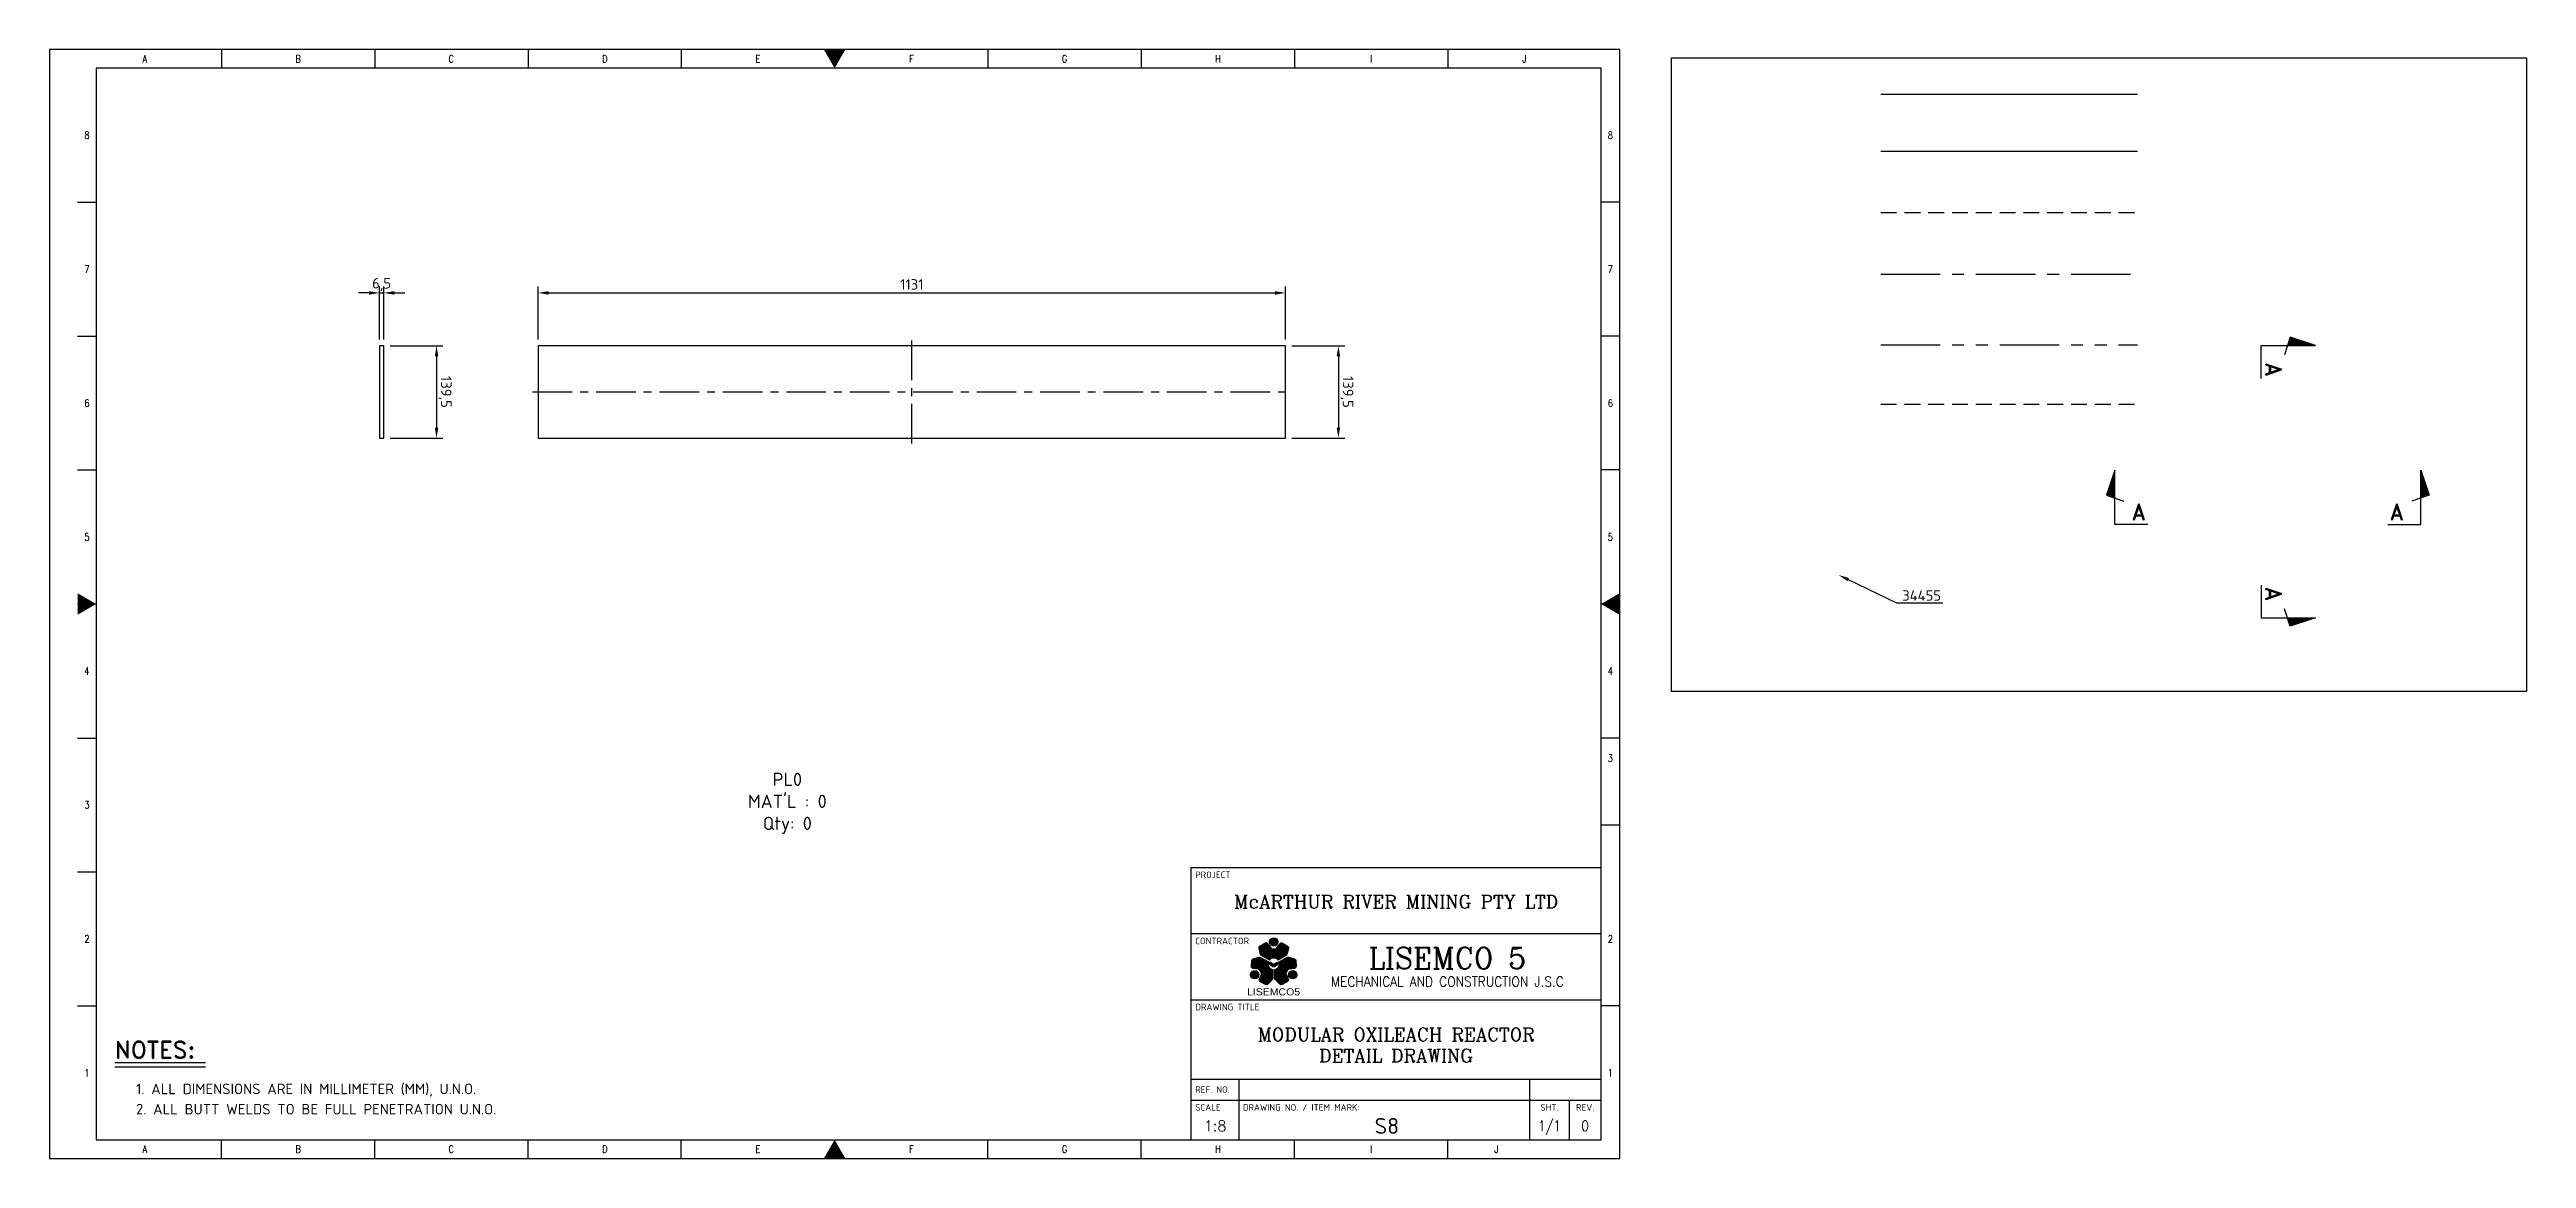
# Model space of a CAD drawing. Header units: millimetres. Extents: x 0 to 3748, y 0 to 1678.
import ezdxf
from ezdxf import colors
from ezdxf.entities.mleader import LeaderData, LeaderLine
from ezdxf.enums import TextEntityAlignment as Align
from ezdxf.math import Vec2, Vec3

# ---------------------------------------------------------------- set-up
doc = ezdxf.new("R2010")
doc.units = ezdxf.units.MM
doc.header["$LTSCALE"] = 48
for name, pattern in [('CENTER', [2, 1.25, -0.25, 0.25, -0.25]), ('HIDDEN', [0.375, 0.25, -0.125]), ('PHANTOM', [2.5, 1.25, -0.25, 0.25, -0.25, 0.25, -0.25])]:
    doc.linetypes.add(name, pattern=pattern)
for name, color, linetype in [('1', 1, 'CENTER'), ('2', 2, 'HIDDEN'), ('3', 3, 'Continuous'), ('4', 4, 'Continuous'), ('6', 6, 'PHANTOM'), ('9', 9, 'Continuous'), ('M-Joint', 4, 'HIDDEN')]:
    doc.layers.add(name, color=color, linetype=linetype)
doc.styles.add('Arial Narrow', font='ARIALN.TTF')
doc.styles.add('ISOCP', font='isocpeur.ttf')
doc.styles.add('romanc', font='romanc.shx')
doc.styles.add('romand', font='romand.shx')
doc.styles.add('romans', font='romans.shx', dxfattribs={"width": 0.8})
doc.dimstyles.new('LT', dxfattribs={"dimscale": 8, "dimtxt": 2, "dimasz": 2, "dimexe": 1.2, "dimexo": 1.2, "dimgap": 0.6, "dimtad": 1, "dimdec": 1, "dimrnd": 0.5, "dimtxsty": 'ISOCP', "dimcen": 0, "dimclrt": 2, "dimazin": 2, "dimtfac": 1, "dimtdec": 1, "dimtix": 1, "dimtmove": 1, "dimatfit": 0})

# ---------------------------------------------------------------- blocks, each defined once
blk = doc.blocks.new('A$C0BBF6388')
at = {"layer": '3'}
blk.add_line((0, 0), (21.38, 0), dxfattribs=at)
at = {"layer": '4'}
blk.add_line((0, -1), (21.38, -1), dxfattribs=at)
at = {"layer": '2', "color": 2, "insert": (5, -5), "char_height": 2.5, "attachment_point": 1, "style": 'ISOCP'}
blk.add_mtext('\\pxsm1.15;1. ALL DIMENSIONS ARE IN MILLIMETER (MM), U.N.O.\\P2. ALL BUTT WELDS TO BE FULL PENETRATION U.N.O.', dxfattribs=at)
at = {"layer": '3', "style": 'romand'}
blk.add_text('NOTES:', height=4, dxfattribs=at).set_placement((0, 3), align=Align.MIDDLE_LEFT)
blk = doc.blocks.new('L5MC Logo')
at = {"layer": '3'}
h = blk.add_hatch(color=1, dxfattribs=at)
h.dxf.hatch_style = 1
h.paths.add_polyline_path([(10.5, 55.3, 1), (-10.5, 55.3, 1)])
h = blk.add_hatch(color=5, dxfattribs=at)
h.dxf.hatch_style = 1
h.paths.add_polyline_path([(-13.6, 5), (-33.3, 16.3, 0.198912), (-37.1, 16.8), (-52, 12.8, 0.329462), (-55.7, 8.2), (-56.3, -6.8, 0.392601), (-51.8, -11.9), (-38.7, -13.4, -0.238604), (-35, -15.8), (-31.2, -22.4, -0.238604), (-31, -26.9), (-36.2, -38.9, 0.392601), (-34, -45.3), (-20.8, -52.3, 0.329462), (-14.9, -51.5), (-4, -40.5, 0.198912), (-2.5, -37), (-2.5, -14.3, -0.467113)])
h = blk.add_hatch(color=5, dxfattribs=at)
h.dxf.hatch_style = 1
h.paths.add_polyline_path([(11.1, 9.3), (30.8, 20.7, 0.198912), (33.1, 23.7), (37.1, 38.6, 0.329462), (34.9, 44.2), (22.3, 52.1, 0.392601), (15.6, 50.8), (7.8, 40.2, -0.238604), (3.8, 38.2), (-3.8, 38.2, -0.238604), (-7.8, 40.2), (-15.6, 50.8, 0.392601), (-22.3, 52.1), (-34.9, 44.2, 0.329462), (-37.1, 38.6), (-33.1, 23.7, 0.198912), (-30.8, 20.7), (-11.1, 9.3, -0.467113)])
h = blk.add_hatch(color=1, dxfattribs=at)
h.dxf.hatch_style = 1
h.paths.add_polyline_path([(4.8, -5.2), (10.3, -1.1, 0.776948), (4.8, 2.2, -0.519028), (-3, -0.3), (-7.3, 2.9, 1), (-10.3, -1.1), (-4.8, -5.2, 0.334595)])
h = blk.add_hatch(color=5, dxfattribs=at)
h.dxf.hatch_style = 1
h.paths.add_polyline_path([(2.5, -14.3), (2.5, -37, 0.198912), (4, -40.5), (14.9, -51.5, 0.329462), (20.8, -52.3), (34, -45.3, 0.392601), (36.2, -38.9), (31, -26.9, -0.238604), (31.2, -22.4), (35, -15.8, -0.238604), (38.7, -13.4), (51.8, -11.9, 0.392601), (56.3, -6.8), (55.7, 8.2, 0.329462), (52, 12.8), (37.1, 16.8, 0.198912), (33.3, 16.3), (13.6, 5, -0.467113)])
h = blk.add_hatch(color=1, dxfattribs=at)
h.dxf.hatch_style = 1
h.paths.add_polyline_path([(-37.3, -27.6, 1), (-58.3, -27.6, 1)])
h = blk.add_hatch(color=1, dxfattribs=at)
h.dxf.hatch_style = 1
h.paths.add_polyline_path([(37.3, -27.6, 1), (58.3, -27.6, 1)])
at = {"layer": '3', "color": 5}
for points in [[(-31.2, -22.4), (-35, -15.8, 0.238604), (-38.7, -13.4), (-51.8, -11.9, -0.392601), (-56.3, -6.8), (-55.7, 8.2, -0.329462), (-52, 12.8), (-37.1, 16.8, -0.198912), (-33.3, 16.3), (-13.6, 5, 0.467113), (-2.5, -14.3), (-2.5, -37, -0.198912), (-4, -40.5), (-14.9, -51.5, -0.329462), (-20.8, -52.3), (-34, -45.3, -0.392601), (-36.2, -38.9), (-31, -26.9, 0.238604)], [(-3.8, 38.2), (3.8, 38.2, 0.238604), (7.8, 40.2), (15.6, 50.8, -0.392601), (22.3, 52.1), (34.9, 44.2, -0.329462), (37.1, 38.6), (33.1, 23.7, -0.198912), (30.8, 20.7), (11.1, 9.3, 0.467113), (-11.1, 9.3), (-30.8, 20.7, -0.198912), (-33.1, 23.7), (-37.1, 38.6, -0.329462), (-34.9, 44.2), (-22.3, 52.1, -0.392601), (-15.6, 50.8), (-7.8, 40.2, 0.238604)], [(35, -15.8), (31.2, -22.4, 0.238604), (31, -26.9), (36.2, -38.9, -0.392601), (34, -45.3), (20.8, -52.3, -0.329462), (14.9, -51.5), (4, -40.5, -0.198912), (2.5, -37), (2.5, -14.3, 0.467113), (13.6, 5), (33.3, 16.3, -0.198912), (37.1, 16.8), (52, 12.8, -0.329462), (55.7, 8.2), (56.3, -6.8, -0.392601), (51.8, -11.9), (38.7, -13.4, 0.238604)]]:
    blk.add_lwpolyline(points, format="xyb", close=True, dxfattribs=at)
at = {"layer": '3', "color": 1}
blk.add_lwpolyline([(-3, -0.3), (-7.3, 2.9, 1), (-10.3, -1.1), (-4.8, -5.2, 0.334595), (4.8, -5.2), (10.3, -1.1, 1), (7.3, 2.9), (3, -0.3, -0.334595)], format="xyb", close=True, dxfattribs=at)
for centre in [(0, 55.3), (-47.8, -27.6), (47.8, -27.6)]:
    blk.add_circle(centre, 10.5, dxfattribs=at)
at = {"layer": '1', "style": 'Arial Narrow', "width": 1.295911}
blk.add_text('LISEMCO5', height=17.86, dxfattribs=at).set_placement((-67.5, -79.6), (66.5, -79.6), align=Align.FIT)
blk = doc.blocks.new('KHUNG TEN')
at = {"layer": '3'}
blk.add_lwpolyline([(-816, 10), (-10, 10), (-10, 584), (-816, 584)], close=True, dxfattribs=at)
at = {"layer": '4'}
for p, q in [((-748.9, 594), (-748.9, 584)), ((-666.8, 594), (-666.8, 584)), ((-584.7, 594), (-584.7, 584)), ((-502.6, 594), (-502.6, 584)), ((-420.5, 594), (-420.5, 584)), ((-338.4, 594), (-338.4, 584)), ((-256.3, 594), (-256.3, 584)), ((-174.2, 594), (-174.2, 584)), ((-92.1, 594), (-92.1, 584)), ((-826, 512.2), (-816, 512.2)), ((0, 512.2), (-10, 512.2)), ((-826, 440.5), (-816, 440.5)), ((0, 440.5), (-10, 440.5)), ((-826, 368.8), (-816, 368.8)), ((0, 368.8), (-10, 368.8)), ((-826, 297), (-816, 297)), ((0, 297), (-10, 297)), ((-826, 225.2), (-816, 225.2)), ((0, 225.2), (-10, 225.2)), ((0, 178.5), (-10, 178.5)), ((-826, 153.5), (-816, 153.5)), ((-826, 81.8), (-816, 81.8)), ((0, 81.8), (-10, 81.8)), ((-748.9, 0), (-748.9, 10)), ((-666.8, 0), (-666.8, 10)), ((-584.7, 0), (-584.7, 10)), ((-502.6, 0), (-502.6, 10)), ((-420.5, 0), (-420.5, 10)), ((-338.4, 0), (-338.4, 10)), ((-256.3, 0), (-256.3, 10)), ((-174.2, 0), (-174.2, 10)), ((-92.1, 0), (-92.1, 10))]:
    blk.add_line(p, q, dxfattribs=at)
blk.add_lwpolyline([(-841, 0), (0, 0), (0, 594), (-841, 594)], close=True, dxfattribs=at)
for points in [[(-420.5, 584), (-414.7, 594), (-420.5, 584), (-426.3, 594)], [(-816, 297), (-826, 291.2), (-816, 297), (-826, 302.8)], [(-10, 297), (0, 291.2), (-10, 297), (0, 302.8)], [(-420.5, 10), (-414.7, 0), (-420.5, 10), (-426.3, 0)]]:
    blk.add_solid(points, dxfattribs=at)
at = {"layer": '2', "style": 'romanc', "width": 0.8}
for s, p in [('A', (-789.9, 589)), ('B', (-707.8, 589)), ('C', (-625.8, 589)), ('D', (-543.6, 589)), ('E', (-461.5, 589)), ('F', (-379.4, 589)), ('G', (-297.3, 589)), ('H', (-215.2, 589)), ('I', (-133.1, 589)), ('J', (-51, 589)), ('8', (-821, 548.1)), ('8', (-5, 548.1)), ('7', (-821, 476.4)), ('7', (-5, 476.4)), ('6', (-821, 404.6)), ('6', (-5, 404.6)), ('5', (-821, 332.9)), ('5', (-5, 332.9)), ('4', (-821, 261.1)), ('4', (-5, 261.1)), ('3', (-5, 214.4)), ('3', (-821, 189.4)), ('2', (-821, 117.6)), ('2', (-5, 117.6)), ('1', (-821, 45.9)), ('1', (-5, 45.9)), ('A', (-789.9, 5)), ('B', (-707.8, 5)), ('C', (-625.8, 5)), ('D', (-543.6, 5)), ('E', (-461.5, 5)), ('F', (-379.4, 5)), ('G', (-297.3, 5)), ('H', (-215.2, 5)), ('I', (-133.1, 5)), ('J', (-66, 5))]:
    blk.add_text(s, height=4, dxfattribs=at).set_placement(p, align=Align.MIDDLE_CENTER)

msp = doc.modelspace()

# ---------------------------------------------------------------- hatches: boundary and pattern name
at = {"layer": '9'}
for points in [[(3386.42, 1230.07), (3429, 1230.07), (3390.73, 1242.83)], [(3125.32, 999.28), (3125.32, 1041.86), (3112.56, 1003.59)], [(3588.25, 999.28), (3588.25, 1041.86), (3601.01, 1003.59)], [(3386.42, 818.06), (3429, 818.06), (3390.73, 805.3)]]:
    msp.add_hatch(color=256, dxfattribs=at).paths.add_polyline_path(points)

# ---------------------------------------------------------------- linework, layer by layer
msp.add_line((2771.02, 1610.83), (3159.48, 1610.83))
at = {"linetype": 'Continuous'}
for p, q in [((505.65, 1229.85), (499.35, 1229.85)), ((499.35, 1229.85), (499.35, 1090.15)), ((505.65, 1090.15), (505.65, 1229.85)), ((1870.35, 1229.85), (739.35, 1229.85)), ((739.35, 1229.85), (739.35, 1090.15)), ((1870.35, 1090.15), (1870.35, 1229.85)), ((499.35, 1090.15), (505.65, 1090.15)), ((739.35, 1090.15), (1870.35, 1090.15))]:
    msp.add_line(p, q, dxfattribs=at)
msp.add_lwpolyline([(2454.19, 1665.42), (3748.18, 1665.42), (3748.18, 706.62), (2454.19, 706.62)], close=True)
at = {"layer": '1', "ltscale": 1.5}
msp.add_line((2771.02, 1338), (3159.48, 1338), dxfattribs=at)
at = {"layer": '1', "linetype": 'CENTER'}
for p, q in [((1304.85, 1081.77), (1304.85, 1238.23)), ((730.97, 1160), (1878.73, 1160))]:
    msp.add_line(p, q, dxfattribs=at)
at = {"layer": '2', "ltscale": 2}
msp.add_line((2771.02, 1431.55), (3159.48, 1431.55), dxfattribs=at)
at = {"layer": '3'}
for p, q in [((2771.02, 1524.56), (3159.48, 1524.56)), ((1727.75, 28.25), (1727.75, 440.25)), ((1727.75, 440.25), (2347.75, 440.25))]:
    msp.add_line(p, q, dxfattribs=at)
at = {"layer": '4'}
for p, q in [((1727.75, 340.25), (2347.75, 340.25)), ((1727.75, 240.25), (2347.75, 240.25)), ((1727.75, 120.25), (2347.75, 120.25)), ((1799.75, 120.25), (1799.75, 28.25)), ((2239.75, 120.25), (2239.75, 28.25)), ((1727.75, 88.25), (2347.75, 88.25)), ((2299.75, 88.25), (2299.75, 28.25))]:
    msp.add_line(p, q, dxfattribs=at)
at = {"layer": '6', "ltscale": 1.5}
msp.add_line((2771.02, 1231.05), (3159.48, 1231.05), dxfattribs=at)
at = {"layer": '9'}
for points in [[(3346.71, 1180.3), (3346.71, 1230.07), (3429, 1230.07), (3390.73, 1242.83), (3381.78, 1216.37)], [(3175.09, 959.57), (3125.32, 959.57), (3125.32, 1041.86), (3112.56, 1003.59), (3139.03, 994.64)], [(3538.48, 959.57), (3588.25, 959.57), (3588.25, 1041.86), (3601.01, 1003.59), (3574.54, 994.64)], [(3346.71, 867.83), (3346.71, 818.06), (3429, 818.06), (3390.73, 805.3), (3381.78, 831.77)]]:
    msp.add_lwpolyline(points, dxfattribs=at)
at = {"layer": 'M-Joint', "ltscale": 2}
msp.add_line((2771.02, 1141.34), (3159.48, 1141.34), dxfattribs=at)

# ---------------------------------------------------------------- block references
at = {"xscale": 0.6000000000000001, "yscale": 0.6000000000000001, "zscale": 0.6000000000000001}
msp.add_blockref('L5MC Logo', (1852.54, 294.56), dxfattribs=at)
at = {"layer": '1', "linetype": 'ByBlock', "xscale": 2.825208085612367, "yscale": 2.825208085612367, "zscale": 2.825208085612367}
msp.add_blockref('KHUNG TEN', (2376, 0), dxfattribs=at)
at = {"layer": '4', "xscale": 6.4, "yscale": 6.4, "zscale": 6.4}
msp.add_blockref('A$C0BBF6388', (98.94, 145.29), dxfattribs=at)

# ---------------------------------------------------------------- texts
at = {"layer": '2', "style": 'ISOCP'}
for s, p in [('PROJECT', (1733.75, 434.25)), ('CONTRACTOR', (1733.75, 334.25)), ('DRAWING TITLE', (1733.75, 234.25)), ('SCALE', (1733.75, 82.25)), ('DRAWING NO. / ITEM MARK:', (1805.75, 82.25))]:
    msp.add_text(s, height=10, dxfattribs=at).set_placement(p, align=Align.TOP_LEFT)
at = {"layer": '2', "color": 1, "style": 'romanc'}
for s, p in [('McARTHUR RIVER MINING PTY LTD', (2037.75, 388.65)), ('MODULAR OXILEACH REACTOR', (2037.75, 187.64))]:
    msp.add_text(s, height=20, dxfattribs=at).set_placement(p, align=Align.MIDDLE_CENTER)
at = {"layer": '2'}
for s, height, style, p in [('DETAIL DRAWING', 20, 'romanc', (2037.75, 155.64)), ('S8', 24, 'ISOCP', (2023.75, 49.25))]:
    msp.add_text(s, height=height, dxfattribs=dict(at, style=style)).set_placement(p, align=Align.MIDDLE_CENTER)
at = {"layer": '2', "style": 'ISOCP'}
msp.add_text('REF. NO.', height=10, dxfattribs=at).set_placement((1733.75, 104.25), align=Align.MIDDLE_LEFT)
for s, p in [('SHT.', (2269.75, 82.25)), ('REV.', (2323.75, 82.25))]:
    msp.add_text(s, height=10, dxfattribs=at).set_placement(p, align=Align.TOP_CENTER)
at = {"layer": '2', "insert": (911.99, 583.78), "char_height": 20, "attachment_point": 1, "style": 'ISOCP'}
msp.add_mtext_dynamic_manual_height_columns("\\A1;\\pxqc;{\\C2;PL0\\PMAT'L : 0\\PQty: 0}", width=408.8906, gutter_width=100, heights=[0], dxfattribs=at)
at = {"layer": '3', "style": 'romanc'}
msp.add_text('LISEMCO 5', height=32, dxfattribs=at).set_placement((2115.27, 319.2), align=Align.TOP_CENTER)
at = {"layer": '3', "style": 'romanc', "width": 0.9}
msp.add_text('MECHANICAL AND CONSTRUCTION J.S.C', height=15, dxfattribs=at).set_placement((2115.27, 275.2), align=Align.TOP_CENTER)
at = {"layer": '3', "style": 'romanc'}
msp.add_text('1:8', height=16, dxfattribs=at).set_placement((1763.75, 49.25), align=Align.MIDDLE_CENTER)
at = {"layer": '3', "style": 'romans', "width": 0.8}
for s, p in [('1/1', (2269.75, 49.25)), ('0', (2323.75, 49.25))]:
    msp.add_text(s, height=16, dxfattribs=at).set_placement(p, align=Align.MIDDLE_CENTER)
at = {"layer": '9', "style": 'romand'}
for p in [(3353.78, 1183.58), (3353.78, 843.98)]:
    msp.add_text('A', height=24, rotation=270, dxfattribs=at).set_placement(p, align=Align.RIGHT)
for p in [(3171.81, 966.64), (3562.33, 966.64)]:
    msp.add_text('A', height=24, dxfattribs=at).set_placement(p, align=Align.RIGHT)

# ---------------------------------------------------------------- dimensions: what is measured, and where the dimension line sits
at = {"layer": '4', "linetype": 'Continuous'}
for base, p1, p2 in [((499.35, 1309.85), (499.35, 1229.85), (505.65, 1229.85)), ((739.35, 1309.85), (739.35, 1229.85), (1870.35, 1229.85))]:
    msp.add_linear_dim(base=base, p1=p1, p2=p2, dimstyle='LT', dxfattribs=at).render()
for base, p1, p2 in [((585.65, 1229.85), (505.65, 1229.85), (505.65, 1090.15)), ((1950.35, 1229.85), (1870.35, 1229.85), (1870.35, 1090.15))]:
    msp.add_linear_dim(base=base, p1=p1, p2=p2, angle=270, dimstyle='LT', dxfattribs=at).render()

# ---------------------------------------------------------------- leaders
at = {"layer": '9'}
ml = msp.add_multileader_mtext('Standard', dxfattribs=at)
ml.set_content('34455', color=2, style='ISOCP')
ml.set_leader_properties(color=4)
ml.build(insert=Vec2(0, 0))
ml.multileader.update_dxf_attribs({"text_left_attachment_type": 5, "text_right_attachment_type": 5, "dogleg_length": 0.36, "arrow_head_size": 16})
ctx = ml.context
ctx.base_point, ctx.char_height, ctx.arrow_head_size, ctx.landing_gap_size, ctx.plane_origin = Vec3(2797.65, 840.76), 16, 16, 6, Vec3(2707.34, 978.98)
ctx.left_attachment, ctx.right_attachment = 5, 5
notes = []
notes.append((ctx, [(0, (1, 1, 0), (2794.77, 840.76), (1, 0), 2.88, [(0, [(2707.34, 882.98)], 0, [])])]))
ctx.mtext.insert, ctx.mtext.flow_direction = Vec3(2803.65, 859.96), 5
for ctx, leaders in notes:
    for number, flags, end, landing, length, lines in leaders:
        leader = LeaderData()
        leader.index, (leader.has_last_leader_line, leader.has_dogleg_vector, leader.attachment_direction) = number, flags
        leader.last_leader_point, leader.dogleg_vector, leader.dogleg_length = Vec3(end), Vec3(landing), length
        for number, points, colour, breaks in lines:
            line = LeaderLine()
            line.index, line.vertices, line.color, line.breaks = number, Vec3.list(points), colors.encode_raw_color(colour), breaks
            leader.lines.append(line)
        ctx.leaders.append(leader)

doc.saveas('drawing.dxf')
